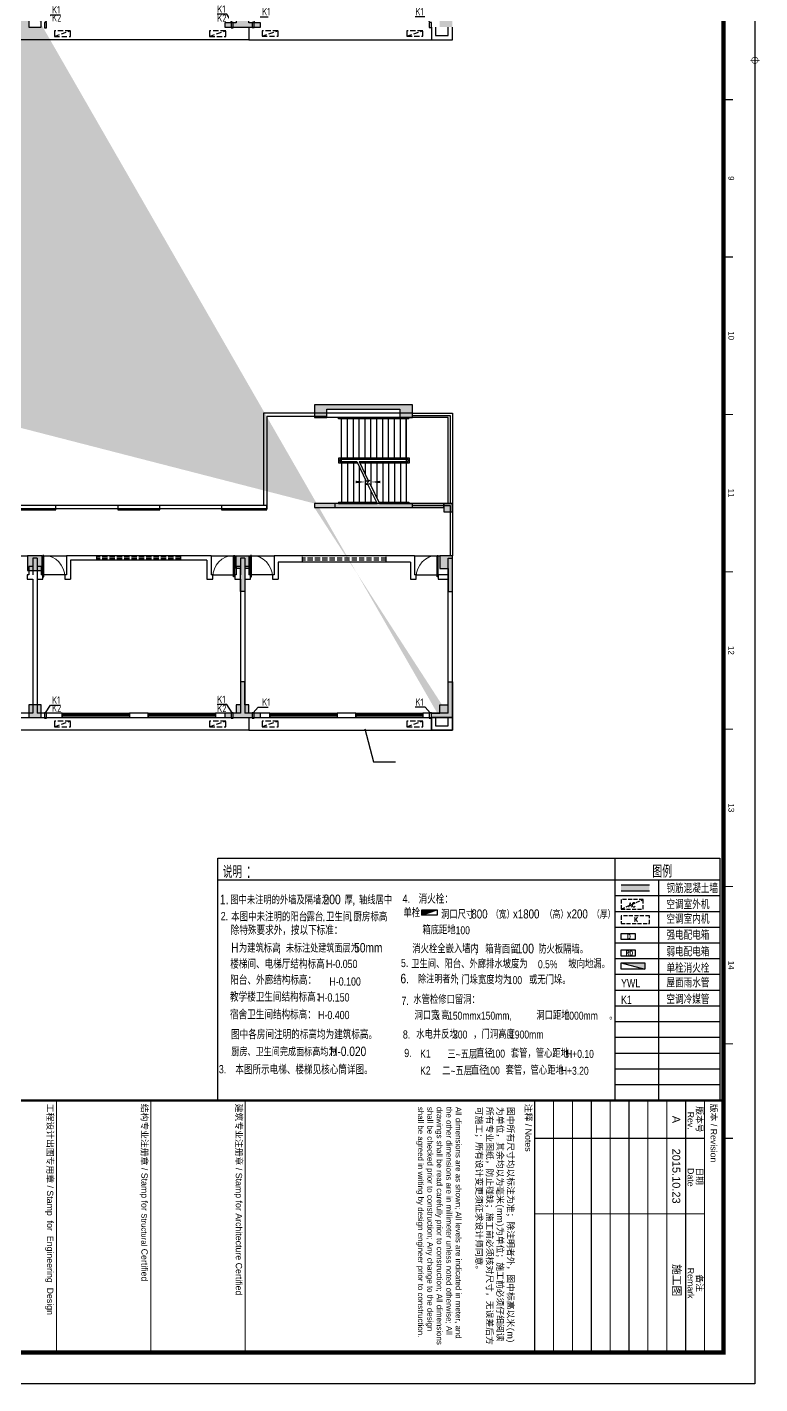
# Model space of a CAD drawing. Extents: x 129492 to 2683129, y 513162 to 1188265.
# Drawn here: x 571505 to 606443, y 513401 to 578055 of the extents above; entities that cross this region are included whole.
import ezdxf
from ezdxf.enums import TextEntityAlignment as Align

# ---------------------------------------------------------------- set-up
doc = ezdxf.new("R2010")
doc.units = 0
doc.header["$LTSCALE"] = 1000
doc.header["$MEASUREMENT"] = 0
doc.linetypes.add('DASH', pattern=[0.35, 0.25, -0.1])
doc.linetypes.add('说明$0$DASH', pattern=[0.35, 0.25, -0.1])
for name, color, linetype in [('00-外墙面', 30, 'Continuous'), ('3#楼柱网$0$COLS', 6, 'Continuous'), ('3#楼柱网$0$COLS-HATH', 8, 'Continuous'), ('A-DOOR', 2, 'Continuous'), ('A-ELEV-HEVY', 2, 'Continuous'), ('A-HOLE', 41, 'Continuous'), ('A-HRAL', 104, 'Continuous'), ('A-OVER', 23, 'Continuous'), ('A-STRS', 2, 'Continuous'), ('A-WALL', 4, 'Continuous'), ('A-WIND', 2, 'Continuous'), ('G-0-XREF', 2, 'Continuous'), ('G-ANNO-INDX', 42, 'Continuous'), ('图框CCDI_B0GA1+0.00$0$G-ANNO-TEXT', 33, 'Continuous'), ('图框CCDI_B0GA1+0.00$0$G-BORD', 3, 'Continuous'), ('说明$0$ANNO-NOTE', 3, 'Continuous'), ('说明$0$WALL-HATH', 9, 'Continuous')]:
    doc.layers.add(name, color=color, linetype=linetype)
doc.styles.get("Standard").update_dxf_attribs({"font": 'gbenor.shx', "bigfont": 'gbcbig.shx'})
doc.styles.add('图框CCDI_B0GA1+0.00$0$CCDI_T_G01', font='arial.ttf')
doc.styles.add('图框CCDI_B0GA1+0.00$0$Standard', font='txt')
doc.styles.add('说明$0$CCDI-TOG-02', font='simplex.shx', dxfattribs={"width": 0.8, "bigfont": 'zjdz.shx'})
doc.styles.add('说明$0$CCDI-TOG-05', font='zjdz-s.shx', dxfattribs={"width": 0.8, "bigfont": 'zjdz.shx'})

# ---------------------------------------------------------------- blocks, each defined once
blk = doc.blocks.new('A$C1B0D1765')
at = {"layer": '00-外墙面', "ltscale": 5}
blk.add_lwpolyline([(0, -990), (-600, -990), (-600, 10), (0, 10)], dxfattribs=at)
blk = doc.blocks.new('A$C011D5BA5')
at = {"linetype": 'DASH'}
blk.add_line((-765, -267), (0, 0), dxfattribs=at)
blk.add_lwpolyline([(-765, -267), (0, -267), (0, 0), (-765, 0)], close=True, dxfattribs=at)
blk = doc.blocks.new('KTXT')
for points in [[(339386, 545380), (339633, 545744), (340103, 545744)], [(348286, 545380), (348040, 545775), (347570, 545775)]]:
    blk.add_lwpolyline(points)
for points in [[(339336, 545130), (339436, 545130), (339436, 545380), (339336, 545380)], [(348236, 545130), (348336, 545130), (348336, 545380), (348236, 545380)]]:
    blk.add_lwpolyline(points, close=True)
at = {"ltscale": 5}
for p in [(340577, 544984), (347978, 544984)]:
    blk.add_blockref('A$C011D5BA5', p, dxfattribs=at)
for s, p in [('K1', (339692, 545809)), ('K2', (339692, 545425)), ('K1', (347570, 545840)), ('K2', (347570, 545411))]:
    blk.add_text(s, height=350).set_placement(p)
blk = doc.blocks.new('12')
for points in [[(-8550, 0), (-8450, 0), (-8450, 250), (-8550, 250)], [(-100, 0), (0, 0), (0, 250), (-100, 250)]]:
    blk.add_lwpolyline(points, close=True)
for points in [[(-8500, 250), (-8253, 520), (-7784, 520)], [(-50, 250), (-297, 520), (-766, 520)]]:
    blk.add_lwpolyline(points)
at = {"ltscale": 5}
for p in [(-7309, -146), (-408, -146)]:
    blk.add_blockref('A$C011D5BA5', p, dxfattribs=at)
for p in [(-8077, 585), (-766, 585)]:
    blk.add_text('K1', height=350).set_placement(p)
blk = doc.blocks.new('ktw1')
for name, p in [('KTXT', (-295686, -586557)), ('12', (62100, -41425)), ('KTXT', (-295686, -619455)), ('12', (62100, -74325))]:
    blk.add_blockref(name, p)
blk = doc.blocks.new('A$C41CE612D')
at = {"layer": 'A-HOLE', "ltscale": 10}
h = blk.add_hatch(color=256, dxfattribs=at)
h.dxf.hatch_style = 1
h.paths.add_polyline_path([(6484, -1808), (6972, -1643), (6484, -1643)])
at = {"layer": '说明$0$WALL-HATH'}
blk.add_hatch(color=256, dxfattribs=at).paths.add_polyline_path([(13717, -842), (12816, -842), (12816, -1042), (13717, -1042)])
at = {"layer": '说明$0$ANNO-NOTE'}
for p, q in [((0, -7700), (0, 0)), ((0, 0), (15957, 0)), ((12616, 0), (12616, -7700)), ((15957, 0), (15957, -7700)), ((15957, -700), (0, -700)), ((12816, -842), (13717, -842)), ((14009, -700), (14009, -7700)), ((15957, -1200), (12616, -1200)), ((13717, -1042), (12816, -1042)), ((6484, -1808), (6484, -1643)), ((6484, -1643), (6972, -1643)), ((6484, -1808), (6972, -1643)), ((6972, -1643), (6972, -1808)), ((15957, -1700), (12616, -1700)), ((6972, -1808), (6484, -1808)), ((15957, -2200), (12616, -2200)), ((12816, -2588), (12816, -2388)), ((12816, -2388), (13266, -2388)), ((13266, -2388), (13266, -2588)), ((15957, -2700), (12616, -2700)), ((13266, -2588), (12816, -2588)), ((12816, -3116), (12816, -2916)), ((12816, -2916), (13266, -2916)), ((13266, -2916), (13266, -3116)), ((15957, -3200), (12616, -3200)), ((13266, -3116), (12816, -3116)), ((12816, -3327), (13566, -3327)), ((12816, -3527), (12816, -3327)), ((12816, -3327), (13566, -3527)), ((13566, -3327), (13566, -3527)), ((15957, -3700), (12616, -3700)), ((13566, -3527), (12816, -3527)), ((15957, -4200), (12616, -4200)), ((15957, -4700), (12616, -4700)), ((15957, -5200), (12616, -5200)), ((15957, -5700), (12616, -5700)), ((15957, -6200), (12616, -6200)), ((15957, -6200), (12616, -6200)), ((15957, -6700), (12616, -6700)), ((15957, -6700), (12616, -6700)), ((15957, -7200), (12616, -7200)), ((15957, -7200), (12616, -7200)), ((15957, -7700), (0, -7700)), ((15957, -7700), (11957, -7700))]:
    blk.add_line(p, q, dxfattribs=at)
at = {"layer": '说明$0$ANNO-NOTE', "linetype": '说明$0$DASH', "ltscale": 0.5}
for p, q in [((12816, -1615), (13516, -1315)), ((12816, -1315), (12816, -1615)), ((13516, -1315), (12816, -1315)), ((12816, -1615), (13516, -1615)), ((13516, -1615), (13516, -1315)), ((13716, -1829), (12816, -1829)), ((12816, -1829), (12816, -2079)), ((12816, -2079), (13716, -2079)), ((13716, -2079), (13716, -1829))]:
    blk.add_line(p, q, dxfattribs=at)
at = {"layer": '说明$0$ANNO-NOTE'}
blk.add_solid([(12816, -3327), (13566, -3527), (13566, -3327)], dxfattribs=at)
at = {"layer": '说明$0$ANNO-NOTE', "width": 0.8}
for s, height, style, p in [('说明', 383.7, '说明$0$CCDI-TOG-05', (157, -627)), (':', 469, '说明$0$CCDI-TOG-05', (907, -627)), ('图例', 393.8, '说明$0$CCDI-TOG-05', (13809, -618)), ('钢筋混凝土墙', 262.5, '说明$0$CCDI-TOG-05', (14259, -1105)), ('1.', 307.9, '说明$0$CCDI-TOG-05', (63, -1463)), ('图中未注明的外墙及隔墙为', 252.15, '说明$0$CCDI-TOG-05', (399, -1463)), ('200', 307.9, '说明$0$CCDI-TOG-05', (3355, -1463)), ('厚', 252, '说明$0$CCDI-TOG-05', (4026, -1463)), ('轴线居中', 252.2, '说明$0$CCDI-TOG-05', (4485, -1463)), ('4.', 262.5, '说明$0$CCDI-TOG-05', (5872, -1417)), ('消火栓：', 262.5, '说明$0$CCDI-TOG-05', (6379, -1439)), ('2.', 262.5, '说明$0$CCDI-TOG-05', (91, -1970)), ('本图中未注明的阳台', 259.1, '说明$0$CCDI-TOG-05', (420, -2003)), ('露台', 259.1, '说明$0$CCDI-TOG-05', (2813, -2003)), ('卫生间', 259.1, '说明$0$CCDI-TOG-05', (3434, -2003)), (',', 308, '说明$0$CCDI-TOG-05', (4273, -1463)), ('厨房标高', 259.1, '说明$0$CCDI-TOG-05', (4309, -2003)), ('单栓', 254.2, '说明$0$CCDI-TOG-05', (5899, -1870)), ('洞口尺寸', 254.2, '说明$0$CCDI-TOG-05', (7092, -1923)), ('800', 288.4, '说明$0$CCDI-TOG-05', (8058, -1915)), ('（宽）', 236.2, '说明$0$CCDI-TOG-05', (8687, -1915)), ('x1800', 288.4, '说明$0$CCDI-TOG-05', (9379, -1915)), ('（高）', 236.2, '说明$0$CCDI-TOG-05', (10396, -1915)), ('x200', 288.4, '说明$0$CCDI-TOG-05', (11089, -1915)), ('（厚）', 236.2, '说明$0$CCDI-TOG-05', (11896, -1915)), ('空调室外机', 262.5, '说明$0$CCDI-TOG-05', (14259, -1615)), ('除特殊要求外，按以下标准：', 262.5, '说明$0$CCDI-TOG-05', (409, -2433)), ('.', 316, '说明$0$CCDI-TOG-05', (2698, -2003)), ('.', 316, '说明$0$CCDI-TOG-05', (3319, -2003)), ('.', 316, '说明$0$CCDI-TOG-05', (4194, -2003)), ('箱底距地100', 254.2, '说明$0$CCDI-TOG-05', (6500, -2416)), ('空调室内机', 262.5, '说明$0$CCDI-TOG-05', (14259, -2079)), ('D', 144, '说明$0$CCDI-TOG-02', (13005, -2559)), ('强电配电箱', 262.5, '说明$0$CCDI-TOG-05', (14259, -2588)), ('H', 310, '说明$0$CCDI-TOG-05', (420, -2996)), ('为建筑标高', 253.7, '说明$0$CCDI-TOG-05', (668, -2996)), (';', 310, '说明$0$CCDI-TOG-05', (1907, -2996)), ('未标注处建筑面层为', 246.9, '说明$0$CCDI-TOG-05', (2162, -2994)), ('50mm', 301.5, '说明$0$CCDI-TOG-05', (4333, -2994)), ('消火栓全嵌入墙内', 254.2, '说明$0$CCDI-TOG-05', (6180, -3013)), (',', 310, '说明$0$CCDI-TOG-05', (8166, -3013)), ('箱背面留', 254.2, '说明$0$CCDI-TOG-05', (8499, -3025)), ('100', 310.4, '说明$0$CCDI-TOG-05', (9493, -3025)), ('防火板隔墙。', 254.2, '说明$0$CCDI-TOG-05', (10182, -3025)), ('RD', 144, '说明$0$CCDI-TOG-02', (12964, -3087)), ('弱电配电箱', 262.5, '说明$0$CCDI-TOG-05', (14259, -3116)), ('楼梯间、电梯厅结构标高：', 262.5, '说明$0$CCDI-TOG-05', (394, -3506)), ('H-0.050', 262.5, '说明$0$CCDI-TOG-05', (3437, -3490)), ('5.', 262.5, '说明$0$CCDI-TOG-05', (5819, -3460)), ('卫生间、阳台、外廊排水坡度为', 254.21, '说明$0$CCDI-TOG-05', (6145, -3495)), ('0.5%%%', 254.2, '说明$0$CCDI-TOG-05', (10174, -3495)), ('坡向地漏。', 254.2, '说明$0$CCDI-TOG-05', (11139, -3495)), ('单栓消火栓', 262.5, '说明$0$CCDI-TOG-05', (14259, -3633)), ('阳台、外廊结构标高：', 262.5, '说明$0$CCDI-TOG-05', (394, -4018)), ('H-0.100', 262.5, '说明$0$CCDI-TOG-05', (3545, -4049)), ('6.', 301.7, '说明$0$CCDI-TOG-05', (5804, -3975)), ('除注明者外', 247, '说明$0$CCDI-TOG-05', (6363, -3975)), ('门垛宽度均为', 254.2, '说明$0$CCDI-TOG-05', (7736, -4001)), ('100', 254.2, '说明$0$CCDI-TOG-05', (9216, -4001)), ('或无门垛。', 254.2, '说明$0$CCDI-TOG-05', (9889, -4001)), ('YWL', 262.5, '说明$0$CCDI-TOG-05', (12816, -4101)), ('屋面雨水管', 262.5, '说明$0$CCDI-TOG-05', (14259, -4101)), ('教学楼卫生间结构标高：', 262.5, '说明$0$CCDI-TOG-05', (384, -4553)), ('H-0.150', 262.5, '说明$0$CCDI-TOG-05', (3185, -4553)), (',', 302, '说明$0$CCDI-TOG-05', (7570, -3975)), ('7.', 262.5, '说明$0$CCDI-TOG-05', (5834, -4663)), ('水管检修口留洞：', 254.2, '说明$0$CCDI-TOG-05', (6211, -4628)), ('K1', 262.5, '说明$0$CCDI-TOG-05', (12816, -4627)), ('空调冷媒管', 262.5, '说明$0$CCDI-TOG-05', (14259, -4627)), ('宿舍卫生间结构标高：', 262.5, '说明$0$CCDI-TOG-05', (384, -5113)), ('H-0.400', 262.5, '说明$0$CCDI-TOG-05', (3185, -5113)), ('洞口宽', 254.2, '说明$0$CCDI-TOG-05', (6249, -5130)), ('x', 254, '说明$0$CCDI-TOG-05', (6921, -5130)), ('高', 254, '说明$0$CCDI-TOG-05', (7093, -5130)), ('150mmx150mm,', 254.21, '说明$0$CCDI-TOG-05', (7317, -5130)), ('洞口距地', 254.2, '说明$0$CCDI-TOG-05', (10124, -5130)), ('1000mm', 254.2, '说明$0$CCDI-TOG-05', (11019, -5130)), ('。', 229, '说明$0$CCDI-TOG-05', (12442, -5130)), ('图中各房间注明的标高均为建筑标高。', 262.5, '说明$0$CCDI-TOG-05', (419, -5746)), ('8.', 262.5, '说明$0$CCDI-TOG-05', (5880, -5731)), ('水电井反坎', 254.2, '说明$0$CCDI-TOG-05', (6303, -5730)), ('300', 254.2, '说明$0$CCDI-TOG-05', (7475, -5730)), ('，门洞高度', 254.2, '说明$0$CCDI-TOG-05', (8115, -5730)), ('1900mm', 254.2, '说明$0$CCDI-TOG-05', (9288, -5730)), ('厨房、卫生间完成面标高均为', 247.2, '说明$0$CCDI-TOG-05', (427, -6287)), ('H-0.020', 301.9, '说明$0$CCDI-TOG-05', (3566, -6287)), ('9.', 262.5, '说明$0$CCDI-TOG-05', (5924, -6319)), ('K1', 254.2, '说明$0$CCDI-TOG-05', (6429, -6336)), ('三~五层', 254.2, '说明$0$CCDI-TOG-05', (7294, -6367)), ('直径', 254.2, '说明$0$CCDI-TOG-05', (8208, -6336)), ('100', 254.2, '说明$0$CCDI-TOG-05', (8674, -6336)), ('套管，管心距地', 254.2, '说明$0$CCDI-TOG-05', (9311, -6336)), ('H+0.10', 254.2, '说明$0$CCDI-TOG-05', (11067, -6344)), ('3.', 262.5, '说明$0$CCDI-TOG-05', (30, -6835)), ('本图所示电梯、楼梯见核心筒详图。', 262.5, '说明$0$CCDI-TOG-05', (553, -6862)), ('K2', 254.2, '说明$0$CCDI-TOG-05', (6429, -6872)), ('二~五层', 254.2, '说明$0$CCDI-TOG-05', (7129, -6895)), ('直径', 254.2, '说明$0$CCDI-TOG-05', (8041, -6872)), ('100', 254.2, '说明$0$CCDI-TOG-05', (8508, -6872)), ('套管，管心距地', 254.2, '说明$0$CCDI-TOG-05', (9144, -6872)), ('H+3.20', 254.2, '说明$0$CCDI-TOG-05', (10901, -6880))]:
    blk.add_text(s, height=height, dxfattribs=dict(at, style=style)).set_placement(p)
at = {"layer": '说明$0$ANNO-NOTE', "linetype": '说明$0$DASH', "style": '说明$0$CCDI-TOG-02', "width": 0.8}
for s, p in [('AC', (13055, -1556)), ('K', (13231, -2026))]:
    blk.add_text(s, height=150, dxfattribs=at).set_placement(p)
blk = doc.blocks.new('图框CCDI_B0GA1+0.00$0$MidPoitent')
at = {"const_width": 0.18}
for points in [[(-1.5, 0), (1.5, 0)], [(0, -1.5), (0, 1.5)]]:
    blk.add_lwpolyline(points, dxfattribs=at)
blk.add_lwpolyline([(0, -1, 1), (0, 1, 1), (0, -1, 1)], format="xyb", dxfattribs=at)
blk = doc.blocks.new('图框CCDI_B0GA1+0.00')
at = {"layer": '图框CCDI_B0GA1+0.00$0$G-BORD'}
blk.add_lwpolyline([(0, 59400), (84100, 59400), (84100, 0), (0, 0)], close=True, dxfattribs=at)
for points, const_width in [([(43300, 58400), (43300, 58700)], 35), ([(48300, 58400), (48300, 58700)], 35), ([(53300, 58400), (53300, 58700)], 35), ([(58300, 58400), (58300, 58700)], 35), ([(63300, 58400), (63300, 58700)], 35), ([(68300, 58400), (68300, 58700)], 35), ([(73300, 58400), (73300, 58700)], 35), ([(76300, 58400), (76300, 58700)], 35), ([(75100, 1000), (75100, 58400)], 70), ([(75100, 57800), (83100, 57800)], 35), ([(76300, 52400), (76300, 57800)], 35), ([(78700, 52400), (78700, 57800)], 35), ([(75100, 57200), (83100, 57200)], 35), ([(75100, 56600), (83100, 56600)], 35), ([(75100, 56000), (83100, 56000)], 35), ([(75100, 55400), (83100, 55400)], 35), ([(75100, 54800), (83100, 54800)], 35), ([(75100, 54200), (83100, 54200)], 35), ([(75100, 53600), (83100, 53600)], 35), ([(75100, 53000), (83100, 53000)], 35), ([(75100, 52400), (83100, 52400)], 35), ([(75100, 43200), (83100, 43200)], 35), ([(75100, 40200), (83100, 40200)], 35), ([(75100, 37200), (83100, 37200)], 35)]:
    blk.add_lwpolyline(points, dxfattribs=dict(at, const_width=const_width))
at = {"layer": '图框CCDI_B0GA1+0.00$0$G-BORD', "const_width": 140}
blk.add_lwpolyline([(3300, 58400), (83100, 58400), (83100, 1000), (3300, 1000)], close=True, dxfattribs=at)
at = {"layer": '图框CCDI_B0GA1+0.00$0$G-BORD', "xscale": 100, "yscale": 100, "zscale": 100}
blk.add_blockref('图框CCDI_B0GA1+0.00$0$MidPoitent', (42050, 59400), dxfattribs=at)
at = {"layer": '图框CCDI_B0GA1+0.00$0$G-ANNO-TEXT', "style": '图框CCDI_B0GA1+0.00$0$CCDI_T_G01'}
for s, p in [('9', (45800, 58650)), ('10', (50800, 58650)), ('11', (55800, 58650)), ('12', (60800, 58650)), ('13', (65800, 58650)), ('14', (70800, 58650))]:
    blk.add_text(s, height=180, dxfattribs=at).set_placement(p, align=Align.MIDDLE_CENTER)
at = {"layer": '图框CCDI_B0GA1+0.00$0$G-ANNO-TEXT'}
for s, insert, char_height, width, attachment_point, style in [('{\\fSimSun|b0|i0|c134|p54;版本} / Revision', (75200, 58080), 200, 7900, 4, '图框CCDI_B0GA1+0.00$0$CCDI_T_G01'), ('A', (75700, 56900), 250, 1200, 5, '图框CCDI_B0GA1+0.00$0$CCDI_T_G01'), ('{\\fArial|b0|i0|c0|p34;2015.10.23}', (77500, 56900), 250, 2400, 5, '图框CCDI_B0GA1+0.00$0$Standard'), ('{\\fSimSun|b0|i0|c134|p2;施工图}', (80806, 56900), 250, 2400, 5, '图框CCDI_B0GA1+0.00$0$Standard'), ('{\\fSimSun|b0|i0|c134|p54;注释} / {\\fArial|b0|i0|c238|p34;Notes}', (75200, 52300), 200, 7900, 1, '图框CCDI_B0GA1+0.00$0$CCDI_T_G01'), ('{\\fSimSun|b0|i0|c134|p54;图中所有尺寸均以标注为准；除注明者外，图中标高以米(\\fArial|b0|i0|c238|p34;m\\fSimSun|b0|i0|c134|p54;)为单位，其余均以为毫米(\\fArial|b0|i0|c238|p34;mm\\fSimSun|b0|i0|c134|p54;)为单位；施工前必须仔细阅读所有专业图纸，防止碰缺；施工前必须核对尺寸，无误差后方可施工；所有设计变更须征求设计师同意。\\P\\fSimSun|b1|i0|c134|p54;\\P\\fArial|b0|i0|c0|p34;\\H0.9x;All dimensions are as shown; All levels are indicated in meter, and the other dimensions are in millimeter unless noted otherwise; All drawings shall be read carefully prior to construction; All dimensions shall be checked prior to construction; Any change to the design shall be agreed in writing by design engineer prior to construction.}', (75300, 51736), 200, 7600, 1, '图框CCDI_B0GA1+0.00$0$CCDI_T_G01'), ('{\\fSimSun|b0|i0|c134|p54;建筑专业注册章} / Stamp for Architecture Certified', (75200, 43100), 200, 7900, 1, '图框CCDI_B0GA1+0.00$0$CCDI_T_G01'), ('{\\fSimSun|b0|i0|c134|p54;结构专业注册章} / Stamp for {\\H0.875x;Structural} Certified', (75200, 40100), 200, 7900, 1, '图框CCDI_B0GA1+0.00$0$CCDI_T_G01'), ('{\\fSimSun|b0|i0|c134|p54;工程设计出图专用章} / Stamp  for  Engineering  Design', (75200, 37100), 200, 7900, 1, '图框CCDI_B0GA1+0.00$0$CCDI_T_G01')]:
    blk.add_mtext(s, dxfattribs=dict(at, insert=insert, char_height=char_height, width=width, attachment_point=attachment_point, style=style))
at = {"layer": '图框CCDI_B0GA1+0.00$0$G-ANNO-TEXT', "char_height": 200, "attachment_point": 5, "line_spacing_factor": 0.84, "style": '图框CCDI_B0GA1+0.00$0$CCDI_T_G01'}
for s, insert, width in [('{\\fSimSun|b0|i0|c134|p54;版本号\\P} Rev.', (75700, 57500), 1200), ('{\\fSimSun|b0|i0|c134|p54;日期\\P} Date', (77500, 57500), 2400), ('{\\fSimSun|b0|i0|c134|p54;备注\\P}Remark', (80900, 57500), 4400)]:
    blk.add_mtext(s, dxfattribs=dict(at, insert=insert, width=width))
blk = doc.blocks.new('3#楼柱网')
at = {"layer": '3#楼柱网$0$COLS-HATH'}
h = blk.add_hatch(color=256, dxfattribs=at)
h.paths.add_polyline_path([(-28327982, 42527826), (-28328207, 42527826), (-28328207, 42528476), (-28327557, 42528476), (-28327557, 42527826), (-28327782, 42527826), (-28327782, 42526776), (-28327982, 42526776)])
h.paths.add_polyline_path([(-28294907, 42579476), (-28294157, 42579476), (-28294157, 42580226), (-28294907, 42580226)], flags=16)
h.paths.add_polyline_path([(-28314482, 42588076), (-28313282, 42588076), (-28313282, 42587876), (-28313882, 42587876), (-28313882, 42587476), (-28314282, 42587476), (-28314282, 42586826), (-28314482, 42586826)], flags=17)
h.paths.add_polyline_path([(-28275082, 42556376), (-28274682, 42556376), (-28274682, 42556776), (-28275082, 42556776)], flags=17)
h.paths.add_polyline_path([(-28275082, 42523476), (-28274682, 42523476), (-28274682, 42523876), (-28275082, 42523876)], flags=17)
h.paths.add_polyline_path([(-28314682, 42543026), (-28314282, 42543026), (-28314282, 42543626), (-28314682, 42543626)], flags=17)
h.paths.add_polyline_path([(-28318582, 42542976), (-28317882, 42542976), (-28317882, 42543676), (-28318582, 42543676)], flags=17)
h.paths.add_polyline_path([(-28325382, 42543026), (-28324782, 42543026), (-28324782, 42543626), (-28325382, 42543626)], flags=17)
h.paths.add_polyline_path([(-28325382, 42534626), (-28325382, 42536226), (-28325182, 42536226), (-28325182, 42535226), (-28324782, 42535226), (-28324782, 42534826), (-28323682, 42534826), (-28323682, 42534626)], flags=17)
h.paths.add_polyline_path([(-28318082, 42533926), (-28317682, 42533926), (-28317682, 42534526), (-28318082, 42534526)], flags=17)
h.paths.add_polyline_path([(-28314682, 42533926), (-28314282, 42533926), (-28314282, 42534526), (-28314682, 42534526)], flags=17)
h.paths.add_polyline_path([(-28314682, 42534626), (-28314282, 42534626), (-28314282, 42535226), (-28314682, 42535226)], flags=17)
h.paths.add_polyline_path([(-28318482, 42534626), (-28317882, 42534626), (-28317882, 42535226), (-28318482, 42535226)], flags=17)
h.paths.add_polyline_path([(-28328732, 42520776), (-28327032, 42520776), (-28327032, 42520976), (-28327582, 42520976), (-28327582, 42521376), (-28327782, 42521376), (-28327982, 42521376), (-28327982, 42521376), (-28328182, 42521376), (-28328182, 42520976), (-28328732, 42520976)])
h.paths.add_polyline_path([(-28314682, 42524976), (-28314282, 42524976), (-28314282, 42525576), (-28314682, 42525576)], flags=17)
h.paths.add_polyline_path([(-28285532, 42513676), (-28283832, 42513676), (-28283832, 42513876), (-28284382, 42513876), (-28284382, 42514276), (-28284582, 42514276), (-28284582, 42515376), (-28284782, 42515376), (-28284782, 42514276), (-28284982, 42514276), (-28284982, 42513876), (-28285532, 42513876)], flags=17)
h.paths.add_polyline_path([(-28305332, 42513676), (-28303632, 42513676), (-28303632, 42513876), (-28304182, 42513876), (-28304182, 42514276), (-28304382, 42514276), (-28304382, 42515376), (-28304582, 42515376), (-28304582, 42514276), (-28304782, 42514276), (-28304782, 42513876), (-28305332, 42513876)], flags=17)
h.paths.add_polyline_path([(-28309782, 42528656), (-28309782, 42525576), (-28310182, 42525576), (-28310182, 42524976), (-28309582, 42524976), (-28309582, 42529256), (-28310182, 42529256), (-28310182, 42528656)], flags=17)
h.paths.add_polyline_path([(-28281262, 42528576), (-28281262, 42528576), (-28281262, 42528576), (-28281262, 42527976), (-28280662, 42527976), (-28280662, 42528376), (-28277182, 42528376), (-28277182, 42527976), (-28276582, 42527976), (-28276582, 42528576)], flags=17)
h.paths.add_polyline_path([(-28314682, 42528656), (-28314282, 42528656), (-28314282, 42529256), (-28314682, 42529256)], flags=17)
h.paths.add_polyline_path([(-28318482, 42527876), (-28317882, 42527876), (-28317882, 42528476), (-28318482, 42528476)], flags=17)
h.paths.add_polyline_path([(-28274682, 42521376), (-28275282, 42521376), (-28275282, 42520776), (-28274882, 42520776), (-28274882, 42519676), (-28274682, 42519676), (-28274682, 42520776)], flags=17)
h.paths.add_polyline_path([(-28337882, 42528476), (-28337282, 42528476), (-28337282, 42527876), (-28337682, 42527876), (-28337682, 42526776), (-28337882, 42526776), (-28337882, 42527876)])
h.paths.add_polyline_path([(-28337882, 42520776), (-28337282, 42520776), (-28337282, 42521376), (-28337682, 42521376), (-28337682, 42522476), (-28337882, 42522476), (-28337882, 42521376)])
h.paths.add_polyline_path([(-28318082, 42513676), (-28318082, 42515676), (-28317782, 42515676), (-28317782, 42513676)])
h.paths.add_polyline_path([(-28304782, 42521376), (-28304182, 42521376), (-28304182, 42520776), (-28304382, 42520776), (-28304382, 42519676), (-28304582, 42519676), (-28304582, 42520776), (-28304782, 42520776)], flags=17)
h.paths.add_polyline_path([(-28284982, 42521376), (-28284382, 42521376), (-28284382, 42520776), (-28284582, 42520776), (-28284582, 42519676), (-28284782, 42519676), (-28284782, 42520776), (-28284982, 42520776)], flags=17)
h.paths.add_polyline_path([(-28294932, 42520676), (-28294232, 42520676), (-28294232, 42521376), (-28294932, 42521376)], flags=17)
h.paths.add_polyline_path([(-28314482, 42520776), (-28313882, 42520776), (-28313882, 42521376), (-28314482, 42521376)], flags=17)
h.paths.add_polyline_path([(-28318482, 42520776), (-28317882, 42520776), (-28317882, 42521376), (-28318482, 42521376)], flags=17)
h.paths.add_polyline_path([(-28294882, 42513676), (-28294282, 42513676), (-28294282, 42514276), (-28294882, 42514276)], flags=17)
h.paths.add_polyline_path([(-28314482, 42513676), (-28313882, 42513676), (-28313882, 42514276), (-28314482, 42514276)])
h.paths.add_polyline_path([(-28328732, 42563776), (-28327032, 42563776), (-28327032, 42563576), (-28327582, 42563576), (-28327582, 42563176), (-28327782, 42563176), (-28327982, 42563176), (-28327982, 42563176), (-28328182, 42563176), (-28328182, 42563576), (-28328732, 42563576)])
h.paths.add_polyline_path([(-28278482, 42579476), (-28277982, 42579476), (-28277982, 42579976), (-28278482, 42579976), (-28278482, 42579676), (-28279682, 42579676), (-28279682, 42579476)], flags=17)
h.paths.add_polyline_path([(-28325382, 42549926), (-28325382, 42548326), (-28325182, 42548326), (-28325182, 42549326), (-28324782, 42549326), (-28324782, 42549726), (-28323682, 42549726), (-28323682, 42549926)], flags=17)
h.paths.add_polyline_path([(-28285532, 42546576), (-28283832, 42546576), (-28283832, 42546776), (-28284382, 42546776), (-28284382, 42547176), (-28284582, 42547176), (-28284582, 42548276), (-28284782, 42548276), (-28284782, 42547176), (-28284982, 42547176), (-28284982, 42546776), (-28285532, 42546776)], flags=17)
h.paths.add_polyline_path([(-28309782, 42561476), (-28309782, 42558796), (-28310182, 42558796), (-28310182, 42558196), (-28309582, 42558196), (-28309582, 42562076), (-28310182, 42562076), (-28310182, 42561476)], flags=17)
h.paths.add_polyline_path([(-28281262, 42561476), (-28281262, 42561476), (-28281262, 42561476), (-28281262, 42560876), (-28280662, 42560876), (-28280662, 42561276), (-28277182, 42561276), (-28277182, 42560876), (-28276582, 42560876), (-28276582, 42561476)], flags=17)
h.paths.add_polyline_path([(-28318082, 42563876), (-28317682, 42563876), (-28317682, 42564476), (-28318082, 42564476)], flags=17)
h.paths.add_polyline_path([(-28314682, 42563876), (-28314282, 42563876), (-28314282, 42564476), (-28314682, 42564476)], flags=17)
h.paths.add_polyline_path([(-28322370, 42584799), (-28322052, 42585042), (-28321688, 42584565), (-28322005, 42584322)], flags=17)
h.paths.add_polyline_path([(-28274682, 42554276), (-28275282, 42554276), (-28275282, 42553676), (-28274882, 42553676), (-28274882, 42552576), (-28274682, 42552576), (-28274682, 42553676)], flags=17)
h.paths.add_polyline_path([(-28304782, 42554276), (-28304182, 42554276), (-28304182, 42553676), (-28304382, 42553676), (-28304382, 42552576), (-28304582, 42552576), (-28304582, 42553676), (-28304782, 42553676)], flags=17)
h.paths.add_polyline_path([(-28284982, 42554276), (-28284382, 42554276), (-28284382, 42553676), (-28284582, 42553676), (-28284582, 42552576), (-28284782, 42552576), (-28284782, 42553676), (-28284982, 42553676)], flags=17)
h.paths.add_polyline_path([(-28294932, 42553576), (-28294232, 42553576), (-28294232, 42554276), (-28294932, 42554276)], flags=17)
h.paths.add_polyline_path([(-28314482, 42553676), (-28313882, 42553676), (-28313882, 42554276), (-28314482, 42554276)], flags=17)
h.paths.add_polyline_path([(-28337882, 42556076), (-28337282, 42556076), (-28337282, 42556676), (-28337682, 42556676), (-28337682, 42557776), (-28337882, 42557776), (-28337882, 42556676)])
h.paths.add_polyline_path([(-28327982, 42556726), (-28328207, 42556726), (-28328207, 42556076), (-28327557, 42556076), (-28327557, 42556726), (-28327782, 42556726), (-28327782, 42557776), (-28327982, 42557776)])
h.paths.add_polyline_path([(-28318482, 42556076), (-28317882, 42556076), (-28317882, 42556676), (-28318482, 42556676)], flags=17)
h.paths.add_polyline_path([(-28318482, 42549326), (-28317882, 42549326), (-28317882, 42549926), (-28318482, 42549926)], flags=17)
h.paths.add_polyline_path([(-28274682, 42546576), (-28275282, 42546576), (-28275282, 42547176), (-28274882, 42547176), (-28274882, 42548276), (-28274682, 42548276), (-28274682, 42547176)], flags=17)
h.paths.add_polyline_path([(-28305332, 42546576), (-28303632, 42546576), (-28303632, 42546776), (-28304182, 42546776), (-28304182, 42547176), (-28304382, 42547176), (-28304382, 42548276), (-28304582, 42548276), (-28304582, 42547176), (-28304782, 42547176), (-28304782, 42546776), (-28305332, 42546776)], flags=16)
h.paths.add_polyline_path([(-28294882, 42546576), (-28294282, 42546576), (-28294282, 42547176), (-28294882, 42547176)], flags=17)
h.paths.add_polyline_path([(-28314482, 42546576), (-28313882, 42546576), (-28313882, 42547176), (-28314482, 42547176)], flags=17)
h.paths.add_polyline_path([(-28314682, 42571326), (-28314282, 42571326), (-28314282, 42571926), (-28314682, 42571926)], flags=17)
h.paths.add_polyline_path([(-28314682, 42561476), (-28314282, 42561476), (-28314282, 42562076), (-28314682, 42562076)], flags=17)
h.paths.add_polyline_path([(-28304782, 42579476), (-28304182, 42579476), (-28304182, 42580076), (-28304382, 42580076), (-28304382, 42581176), (-28304582, 42581176), (-28304582, 42580076), (-28304782, 42580076)], flags=17)
h.paths.add_polyline_path([(-28284382, 42579676), (-28284382, 42580076), (-28284582, 42580076), (-28284582, 42581176), (-28284782, 42581176), (-28284782, 42580076), (-28284982, 42580076), (-28284982, 42579476), (-28283982, 42579476), (-28283982, 42579676)], flags=17)
h.paths.add_polyline_path([(-28314482, 42579476), (-28313882, 42579476), (-28313882, 42580076), (-28314482, 42580076)], flags=17)
h.paths.add_polyline_path([(-28318082, 42571326), (-28317682, 42571326), (-28317682, 42571926), (-28318082, 42571926)], flags=17)
h.paths.add_polyline_path([(-28337882, 42563776), (-28337282, 42563776), (-28337282, 42563176), (-28337682, 42563176), (-28337682, 42562076), (-28337882, 42562076), (-28337882, 42563176)])
h.paths.add_polyline_path([(-28318482, 42563176), (-28317882, 42563176), (-28317882, 42563776), (-28318482, 42563776)], flags=17)
h.paths.add_polyline_path([(-28304782, 42588076), (-28304182, 42588076), (-28304182, 42587476), (-28304382, 42587476), (-28304382, 42586376), (-28304582, 42586376), (-28304582, 42587476), (-28304782, 42587476)], flags=17)
h.paths.add_polyline_path([(-28284982, 42588076), (-28284382, 42588076), (-28284382, 42587476), (-28284582, 42587476), (-28284582, 42586376), (-28284782, 42586376), (-28284782, 42587476), (-28284982, 42587476)], flags=17)
h.paths.add_polyline_path([(-28294882, 42587476), (-28294282, 42587476), (-28294282, 42588076), (-28294882, 42588076)], flags=17)
h.paths.add_polyline_path([(-28274882, 42579976), (-28274882, 42581176), (-28274682, 42581176), (-28274682, 42579476), (-28275182, 42579476), (-28275182, 42579976)], flags=17)
edge = h.paths.add_edge_path(flags=17)
edge.add_line((-28281262, 42523676), (-28276582, 42523676))
edge.add_line((-28276582, 42523676), (-28276582, 42523876))
edge.add_line((-28276582, 42523876), (-28276982, 42523876))
edge.add_line((-28276982, 42523876), (-28280862, 42523876))
edge.add_line((-28280862, 42523876), (-28281262, 42523876))
edge.add_line((-28281262, 42523876), (-28281262, 42523676))
edge.add_line((-28281262, 42523676), (-28280862, 42523676))
h.paths.add_polyline_path([(-28281262, 42556776), (-28280862, 42556776), (-28276982, 42556776), (-28276582, 42556776), (-28276582, 42556576), (-28281262, 42556576)], flags=17)
h.paths.add_polyline_path([(-28278182, 42586776), (-28278382, 42586776), (-28278382, 42586376), (-28277982, 42586376), (-28277982, 42587676), (-28277982, 42588076), (-28278382, 42588076), (-28278382, 42587676), (-28278182, 42587676)], flags=17)
edge = h.paths.add_edge_path(flags=17)
edge.add_line((-28274682, 42587176), (-28274682, 42585476))
edge.add_line((-28274682, 42585476), (-28274882, 42585476))
edge.add_line((-28274882, 42585476), (-28274882, 42586776))
edge.add_line((-28274882, 42586776), (-28275082, 42586776))
edge.add_line((-28275082, 42586776), (-28275082, 42587176))
edge.add_line((-28275082, 42587176), (-28274682, 42587176))
edge.add_line((-28274682, 42587176), (-28274682, 42586776))
edge = h.paths.add_edge_path(flags=17)
edge.add_line((-28318082, 42580076), (-28318082, 42579476))
edge.add_line((-28318082, 42579476), (-28317682, 42579476))
edge.add_line((-28317682, 42579476), (-28317682, 42580076))
edge.add_line((-28317682, 42580076), (-28317882, 42580076))
edge.add_line((-28317882, 42580076), (-28317882, 42581176))
edge.add_line((-28317882, 42581176), (-28318082, 42581176))
edge.add_line((-28318082, 42581176), (-28318082, 42579476))
h.paths.add_polyline_path([(-28318082, 42579476), (-28317682, 42579476), (-28317682, 42580076), (-28317882, 42580076), (-28317882, 42581176), (-28318082, 42581176)], flags=16)
edge = h.paths.add_edge_path()
edge.add_line((-28324782, 42534626), (-28324782, 42534626))
edge.add_line((-28324782, 42534626), (-28325382, 42534626))
edge.add_line((-28325382, 42534626), (-28325382, 42535226))
edge.add_line((-28281262, 42523876), (-28281262, 42523676))
edge.add_line((-28274782, 42513676), (-28275682, 42513676))
edge.add_line((-28275682, 42513676), (-28275682, 42513876))
edge.add_line((-28275682, 42513876), (-28275282, 42513876))
edge.add_line((-28275282, 42513876), (-28275282, 42514276))
edge.add_line((-28275282, 42514276), (-28274882, 42514276))
edge.add_line((-28274882, 42514276), (-28274882, 42515376))
edge.add_line((-28274882, 42515376), (-28274682, 42515376))
edge.add_line((-28274682, 42515376), (-28274682, 42514276))
edge.add_line((-28274682, 42514276), (-28274682, 42513676))
edge.add_line((-28274682, 42513676), (-28275282, 42513676))
edge.add_line((-28318082, 42588076), (-28317718, 42587599))
edge.add_line((-28317718, 42587599), (-28318036, 42587356))
edge.add_line((-28318036, 42587356), (-28318400, 42587833))
edge.add_line((-28318400, 42587833), (-28318082, 42588076))
edge.add_line((-28304782, 42546576), (-28304182, 42546576))
edge.add_line((-28284982, 42579476), (-28284382, 42579476))
for points in [[(-28281262, 42523676), (-28276582, 42523676), (-28276582, 42523876), (-28276982, 42523876), (-28280862, 42523876), (-28281262, 42523876)], [(-28275282, 42514276), (-28275282, 42513876), (-28275682, 42513876), (-28275682, 42513676), (-28274782, 42513676), (-28274682, 42513676), (-28274682, 42514276), (-28274682, 42515376), (-28274882, 42515376), (-28274882, 42514276)]]:
    blk.add_hatch(color=256, dxfattribs=at).paths.add_polyline_path(points)
at = {"layer": '3#楼柱网$0$COLS'}
for points in [[(-28285532, 42546576), (-28283832, 42546576), (-28283832, 42546776), (-28284382, 42546776), (-28284382, 42547176), (-28284582, 42547176), (-28284582, 42548276), (-28284782, 42548276), (-28284782, 42547176), (-28284982, 42547176), (-28284982, 42546776), (-28285532, 42546776), (-28285532, 42546576)], [(-28281262, 42528576), (-28281262, 42528576), (-28281262, 42528576), (-28281262, 42527976), (-28280662, 42527976), (-28280662, 42528376), (-28277182, 42528376), (-28277182, 42527976), (-28276582, 42527976), (-28276582, 42528576), (-28281262, 42528576)], [(-28281262, 42523676), (-28276582, 42523676), (-28276582, 42523876), (-28276982, 42523876), (-28276982, 42523876), (-28280862, 42523876), (-28280862, 42523876), (-28281262, 42523876), (-28281262, 42523676), (-28280862, 42523676)], [(-28281262, 42523876), (-28281262, 42523676)], [(-28284982, 42521376), (-28284382, 42521376), (-28284382, 42520776), (-28284582, 42520776), (-28284582, 42519676), (-28284782, 42519676), (-28284782, 42520776), (-28284982, 42520776), (-28284982, 42521376)], [(-28274682, 42521376), (-28275282, 42521376), (-28275282, 42520776), (-28274882, 42520776), (-28274882, 42519676), (-28274682, 42519676), (-28274682, 42520776), (-28274682, 42520776), (-28274682, 42521376)], [(-28285532, 42513676), (-28283832, 42513676), (-28283832, 42513876), (-28284382, 42513876), (-28284382, 42514276), (-28284582, 42514276), (-28284582, 42515376), (-28284782, 42515376), (-28284782, 42514276), (-28284982, 42514276), (-28284982, 42513876), (-28285532, 42513876), (-28285532, 42513676)], [(-28274782, 42513676), (-28275682, 42513676), (-28275682, 42513876), (-28275282, 42513876), (-28275282, 42514276), (-28274882, 42514276), (-28274882, 42515376), (-28274682, 42515376), (-28274682, 42514276), (-28274682, 42514276), (-28274682, 42513676)], [(-28274682, 42513676), (-28275282, 42513676)]]:
    blk.add_lwpolyline(points, dxfattribs=at)
for points in [[(-28294882, 42546576), (-28294282, 42546576), (-28294282, 42547176), (-28294882, 42547176)], [(-28275082, 42523476), (-28274682, 42523476), (-28274682, 42523876), (-28275082, 42523876)], [(-28294932, 42520676), (-28294232, 42520676), (-28294232, 42521376), (-28294932, 42521376)], [(-28294882, 42513676), (-28294282, 42513676), (-28294282, 42514276), (-28294882, 42514276)]]:
    blk.add_lwpolyline(points, close=True, dxfattribs=at)
blk = doc.blocks.new('ggfd')
at = {"layer": 'A-HRAL', "ltscale": 5}
for p, q in [((57120, 14400), (54100, 14400)), ((54100, 14400), (54100, 10000)), ((54250, 14250), (54250, 9850)), ((57120, 14250), (54250, 14250)), ((54100, 10000), (27650, 10000)), ((54250, 9850), (27650, 9850))]:
    blk.add_line(p, q, dxfattribs=at)
at = {"layer": 'G-0-XREF', "ltscale": 5}
for points in [[(42200, 9800), (44200, 9800), (44200, 10000), (42200, 10000)], [(47150, 9800), (49150, 9800), (49150, 10000), (47150, 10000)], [(52100, 9800), (54250, 9800), (54250, 10000), (52100, 10000)]]:
    blk.add_lwpolyline(points, close=True, dxfattribs=at)
blk = doc.blocks.new('$TCHSYS$WIN2D')
for p, q in [((-0.5, 0.5), (0.5, 0.5)), ((-0.5, 0.5), (-0.5, -0.5)), ((0.5, 0.5), (0.5, -0.5)), ((0.5, 0.167), (-0.5, 0.167)), ((0.5, -0.167), (-0.5, -0.167)), ((-0.5, -0.5), (0.5, -0.5))]:
    blk.add_line(p, q)
blk = doc.blocks.new('$DorLib2D$00000001')
for p, q in [((0.45, 0.975), (0.5, 0.975)), ((0.45, 0), (0.45, 0.975)), ((0.5, 0), (0.5, 0.975)), ((0.5, 0), (0.45, 0))]:
    blk.add_line(p, q)
at = {"lineweight": 13}
blk.add_arc((0.475, 0), 0.975, 91.46928, 180, dxfattribs=at)

msp = doc.modelspace()

# ---------------------------------------------------------------- linework, layer by layer
at = {"layer": 'A-DOOR'}
for p, q in [((573305, 551955), (572255, 551955)), ((580355, 551955), (581405, 551955)), ((583205, 551955), (582155, 551955)), ((590055, 551955), (591105, 551955))]:
    msp.add_line(p, q, dxfattribs=at)
at = {"layer": 'A-ELEV-HEVY'}
for points in [[(590780, 578055), (590780, 577455), (591780, 577455), (591780, 578053)], [(590780, 545155), (590780, 544555), (591780, 544555), (591780, 545153)]]:
    msp.add_lwpolyline(points, dxfattribs=at)
at = {"layer": 'A-HRAL', "ltscale": 5}
msp.add_line((585800, 559655), (582780, 559655), dxfattribs=at)
for points in [[(589880, 559655), (591680, 559655), (591780, 559655), (591780, 555355)], [(589880, 559555), (591680, 559555), (591680, 555355)], [(589880, 555355), (591780, 555355), (591780, 552855)], [(589880, 555255), (591680, 555255), (591680, 552855)]]:
    msp.add_lwpolyline(points, dxfattribs=at)
at = {"layer": 'A-OVER'}
for points in [[(582080, 578055), (582080, 577455), (590780, 577455)], [(582080, 577455), (552980, 577455)], [(582080, 545155), (582080, 544555), (590780, 544555)], [(582080, 544555), (552980, 544555)]]:
    msp.add_lwpolyline(points, dxfattribs=at)
at = {"layer": 'A-STRS'}
for p, q in [((589700, 559455), (586350, 559455)), ((586350, 559395), (586350, 559455)), ((589700, 559395), (586350, 559395)), ((589580, 559455), (586500, 559455)), ((586500, 557515), (586500, 559395)), ((586780, 557515), (586780, 559395)), ((587060, 557515), (587060, 559395)), ((587340, 557515), (587340, 559395)), ((587620, 557515), (587620, 559395)), ((587900, 557515), (587900, 559395)), ((588180, 557515), (588180, 559395)), ((588460, 557515), (588460, 559395)), ((588740, 557515), (588740, 559395)), ((589020, 557515), (589020, 559395)), ((589300, 557515), (589300, 559395)), ((589700, 559455), (589580, 559455)), ((589580, 557515), (589580, 559395)), ((589580, 559395), (589580, 557515)), ((589700, 559395), (589700, 559455)), ((591580, 559455), (589700, 559455)), ((591580, 555355), (591580, 559455)), ((586350, 557515), (586350, 557295)), ((589730, 557515), (586350, 557515)), ((586410, 557455), (586410, 557355)), ((589670, 557455), (586410, 557455)), ((586410, 557355), (587219, 557355)), ((589580, 557455), (586500, 557455)), ((586500, 557355), (586500, 557455)), ((586500, 557355), (587219, 557355)), ((587219, 557355), (587670, 556426)), ((587330, 557355), (589580, 557355)), ((587330, 557355), (587771, 556446)), ((587330, 557355), (589670, 557355)), ((589580, 557455), (589580, 557355)), ((589670, 557355), (589670, 557455)), ((589730, 557295), (589730, 557515)), ((586350, 557295), (587248, 557295)), ((586500, 557295), (586500, 555415)), ((586780, 557295), (586780, 555415)), ((587060, 557295), (587060, 555415)), ((587340, 557107), (587340, 555415)), ((587359, 557295), (589730, 557295)), ((587620, 557295), (587620, 556758)), ((587900, 557295), (587900, 556181)), ((588180, 557295), (588180, 555604)), ((588460, 557295), (588460, 555415)), ((588740, 557295), (588740, 555415)), ((589020, 557295), (589020, 555415)), ((589300, 557295), (589300, 555415)), ((589580, 557295), (589580, 555415)), ((589580, 557295), (589580, 555415)), ((587620, 556529), (587620, 555415)), ((587845, 556460), (587658, 556267)), ((587658, 556267), (587841, 556302)), ((587670, 556426), (587845, 556460)), ((587739, 556283), (588189, 555355)), ((587841, 556302), (588300, 555355)), ((586350, 555415), (588160, 555415)), ((586350, 555415), (586350, 555355)), ((587900, 555952), (587900, 555415)), ((588271, 555415), (589700, 555415)), ((589700, 555415), (589700, 555355)), ((586350, 555355), (588189, 555355)), ((586500, 555355), (588189, 555355)), ((588300, 555355), (589580, 555355)), ((588300, 555355), (589700, 555355)), ((589580, 555355), (589700, 555355)), ((589700, 555355), (591580, 555355))]:
    msp.add_line(p, q, dxfattribs=at)
at = {"layer": 'A-WALL'}
for p, q in [((589880, 559655), (585800, 559655)), ((585800, 559455), (585800, 559655)), ((589880, 559455), (585800, 559455)), ((589880, 559455), (589880, 559655)), ((591380, 555355), (586200, 555355)), ((586200, 555155), (586200, 555355)), ((591380, 555155), (586200, 555155)), ((591380, 555155), (591380, 555355)), ((573380, 552855), (573380, 551955)), ((580280, 552855), (573380, 552855)), ((580280, 552855), (580280, 551955)), ((583280, 552855), (583280, 551955)), ((589980, 552855), (583280, 552855)), ((589980, 552855), (589980, 551955)), ((571580, 552355), (571580, 551955)), ((571780, 552355), (571580, 552355)), ((571780, 552755), (571780, 551955)), ((571980, 552755), (571780, 552755)), ((571780, 552355), (571780, 551955)), ((571980, 552755), (571980, 551855)), ((571980, 552355), (571980, 551755)), ((572180, 552355), (571980, 552355)), ((572180, 552355), (572180, 551955)), ((573580, 552655), (573580, 551755)), ((580080, 552655), (573580, 552655)), ((580080, 552655), (580080, 551755)), ((581480, 552355), (581480, 551955)), ((581680, 552355), (581480, 552355)), ((581680, 552755), (581680, 551955)), ((581880, 552755), (581680, 552755)), ((581680, 552355), (581680, 551955)), ((581880, 552755), (581880, 551855)), ((581880, 552355), (581880, 551755)), ((582080, 552355), (581880, 552355)), ((582080, 552355), (582080, 551955)), ((583480, 552555), (583480, 551755)), ((589780, 552555), (583480, 552555)), ((589780, 552555), (589780, 551755)), ((591580, 545355), (591580, 552755)), ((591580, 552755), (591780, 552755)), ((591780, 545155), (591780, 552755)), ((571580, 551955), (571505, 551955)), ((571505, 551955), (571505, 551755)), ((571505, 551755), (571680, 551755)), ((571680, 551755), (571780, 551755)), ((571780, 551955), (571780, 551955)), ((571780, 551755), (571780, 545355)), ((571980, 551855), (571980, 545355)), ((571980, 551755), (572255, 551755)), ((572255, 551955), (572180, 551955)), ((572255, 551755), (572255, 551955)), ((573380, 551955), (573305, 551955)), ((573305, 551955), (573305, 551755)), ((573305, 551755), (573580, 551755)), ((580080, 551755), (580355, 551755)), ((580355, 551955), (580280, 551955)), ((580355, 551755), (580355, 551955)), ((581480, 551955), (581405, 551955)), ((581405, 551955), (581405, 551755)), ((581405, 551755), (581580, 551755)), ((581580, 551755), (581680, 551755)), ((581680, 551955), (581680, 551955)), ((581680, 551755), (581680, 545355)), ((581880, 551855), (581880, 545355)), ((581880, 551755), (582155, 551755)), ((582155, 551955), (582080, 551955)), ((582155, 551755), (582155, 551955)), ((583280, 551955), (583205, 551955)), ((583205, 551955), (583205, 551755)), ((583205, 551755), (583480, 551755)), ((589780, 551755), (590055, 551755)), ((590055, 551955), (589980, 551955)), ((590055, 551755), (590055, 551955)), ((591580, 551955), (591105, 551955)), ((591105, 551955), (591105, 551755)), ((591105, 551755), (591580, 551755)), ((591580, 551755), (591580, 551955)), ((571780, 545355), (570580, 545355)), ((570580, 545155), (571880, 545155)), ((571880, 545155), (573180, 545155)), ((573180, 545355), (571980, 545355)), ((573180, 545155), (573180, 545355)), ((577280, 545355), (576380, 545355)), ((576380, 545355), (576380, 545155)), ((576380, 545155), (577280, 545155)), ((577280, 545155), (577280, 545355)), ((581680, 545355), (580480, 545355)), ((580480, 545355), (580480, 545155)), ((580480, 545155), (581780, 545155)), ((581780, 545155), (583080, 545155)), ((583080, 545355), (581880, 545355)), ((583080, 545155), (583080, 545355)), ((587180, 545355), (586280, 545355)), ((586280, 545355), (586280, 545155)), ((586280, 545155), (587180, 545155)), ((587180, 545155), (587180, 545355)), ((591580, 545355), (590380, 545355)), ((590380, 545355), (590380, 545155)), ((590380, 545155), (591780, 545155))]:
    msp.add_line(p, q, dxfattribs=at)
for points in [[(590780, 578055), (590780, 577455), (591780, 577455), (591780, 578053)], [(590980, 578055), (590980, 577655), (591580, 577655), (591580, 578053)], [(590780, 545155), (590780, 544555), (591780, 544555), (591780, 545153)], [(590980, 545155), (590980, 544755), (591580, 544755), (591580, 545153)]]:
    msp.add_lwpolyline(points, dxfattribs=at)
at = {"layer": 'A-WIND', "linetype": 'DASH'}
for p, q in [((574830, 552655, 900), (574830, 552855, 900)), ((578830, 552655, 900), (578830, 552855, 900)), ((584630, 552555, 900), (584630, 552855, 900)), ((588630, 552555, 900), (588630, 552855, 900)), ((578830, 552789, 900), (574830, 552789, 900)), ((578830, 552722, 900), (574830, 552722, 900)), ((588630, 552755, 900), (584630, 552755, 900)), ((588630, 552655, 900), (584630, 552655, 900))]:
    msp.add_line(p, q, dxfattribs=at)
at = {"layer": 'G-0-XREF', "ltscale": 5}
for p, q in [((570380, 552855), (571555, 552855)), ((572205, 552855), (573380, 552855)), ((580280, 552855), (581480, 552855)), ((582080, 552855), (583280, 552855)), ((589980, 552855), (591180, 552855))]:
    msp.add_line(p, q, dxfattribs=at)
msp.add_lwpolyline([(587602, 544619), (588024, 543042), (589069, 543042)], dxfattribs=at)
at = {"layer": 'G-ANNO-INDX'}
for points in [[(586060, 558330, 0, 0, 0), (590580, 558330, 0, 0, 0), (590580, 556380, 0, 0, 0), (587900, 556380, 0, 120, 0), (588350, 556380, 0, 0, 0)], [(586060, 556380, 0, 0, 0), (587620, 556380, 0, 120, 0), (587170, 556380, 0, 0, 0)]]:
    msp.add_lwpolyline(points, format="xyseb", dxfattribs=at)

# ---------------------------------------------------------------- block references
msp.add_blockref('ktw1', (528680, 619455))
at = {"ltscale": 5, "xscale": 1.5, "yscale": 1.5, "zscale": 1.5}
msp.add_blockref('A$C41CE612D', (580601, 538451), dxfattribs=at)
at = {"layer": '00-外墙面', "ltscale": 5, "rotation": 89.99999998696401}
msp.add_blockref('A$C1B0D1765', (590790, 545155), dxfattribs=at)
at = {"layer": 'A-DOOR', "xscale": 1050, "yscale": -1050, "zscale": 200, "rotation": 179.9999999929773}
for p in [(572780, 551855), (582680, 551855)]:
    msp.add_blockref('$DorLib2D$00000001', p, dxfattribs=at)
at = {"layer": 'A-DOOR', "xscale": 1050, "yscale": 1050, "zscale": 200}
for p in [(580880, 551855), (590580, 551855)]:
    msp.add_blockref('$DorLib2D$00000001', p, dxfattribs=at)
at = {"layer": 'A-WIND', "xscale": 3200, "yscale": 200, "zscale": 200}
for p, rotation in [((574780, 545255), 359.99999998991), ((578880, 545255), 359.99999998991), ((584680, 545255), 359.9999999970894), ((588780, 545255), 359.9999999970894)]:
    msp.add_blockref('$TCHSYS$WIN2D', p, dxfattribs=dict(at, rotation=rotation))
at = {"layer": 'G-0-XREF', "ltscale": 5, "xscale": 1.5, "yscale": 1.5, "zscale": 1.5, "rotation": 270}
msp.add_blockref('图框CCDI_B0GA1+0.00', (517105, 639551), dxfattribs=at)
at = {"layer": 'G-0-XREF', "ltscale": 5}
msp.add_blockref('3#楼柱网', (28866462, -41968520), dxfattribs=at)
at = {"layer": 'G-0-XREF'}
msp.add_blockref('ggfd', (528680, 545255), dxfattribs=at)

doc.saveas('drawing.dxf')
